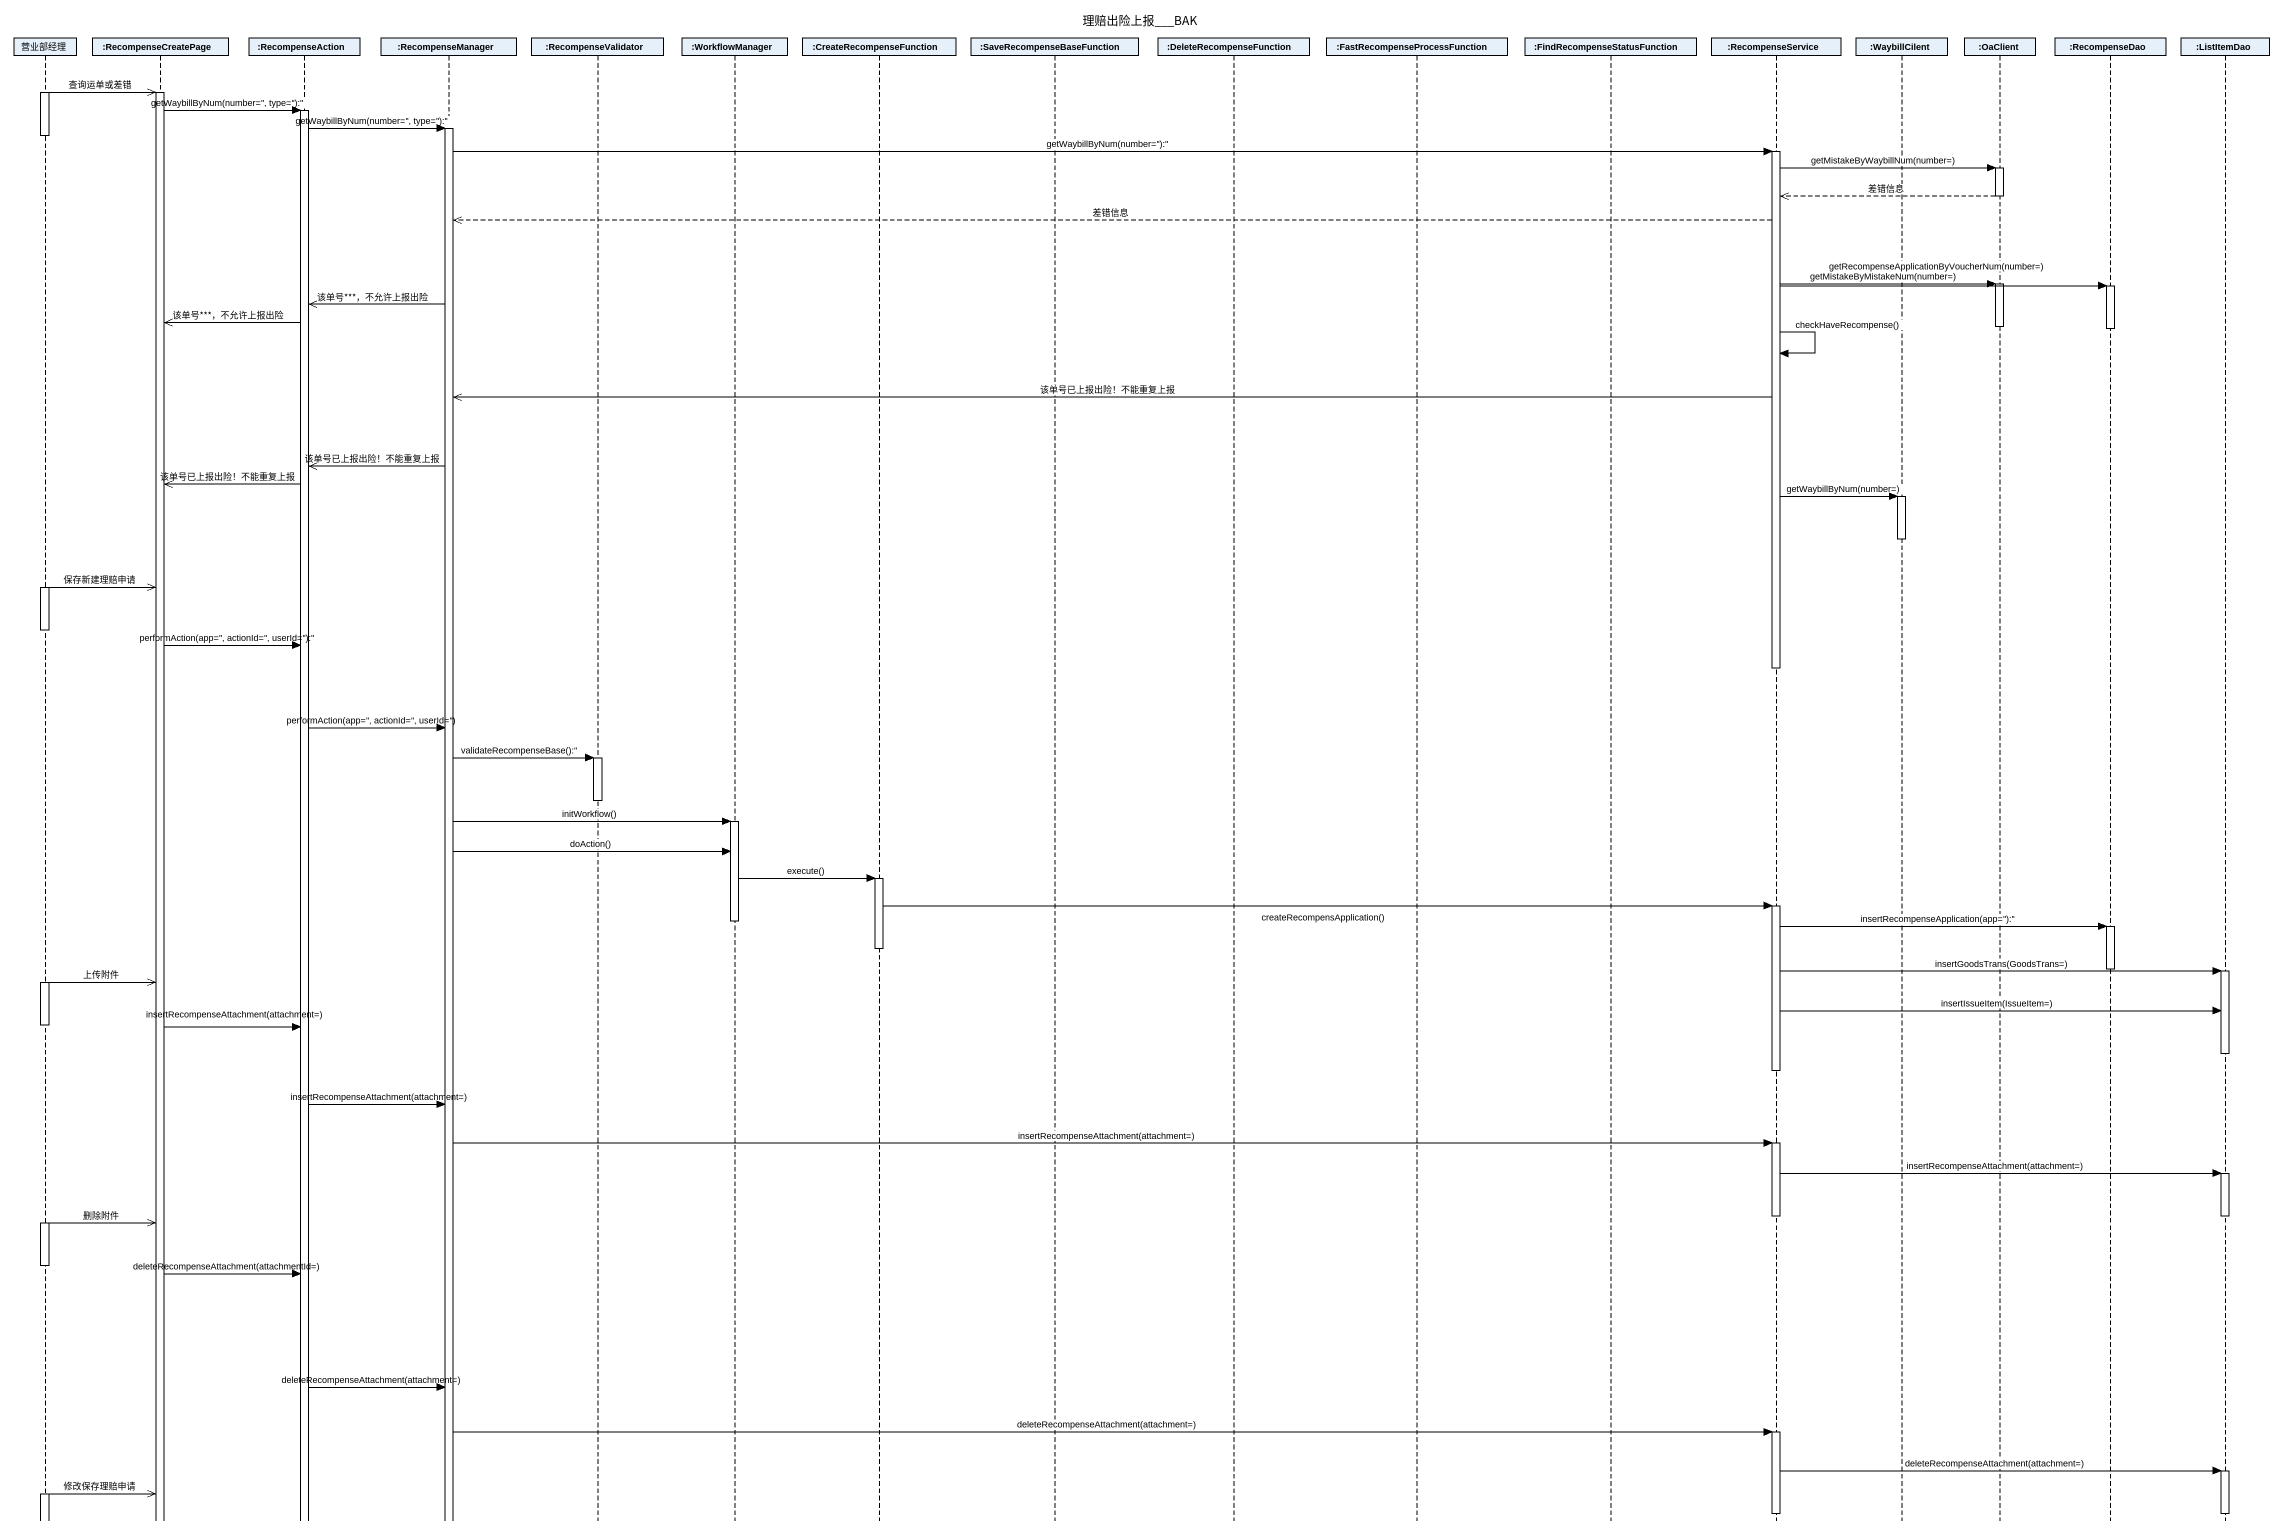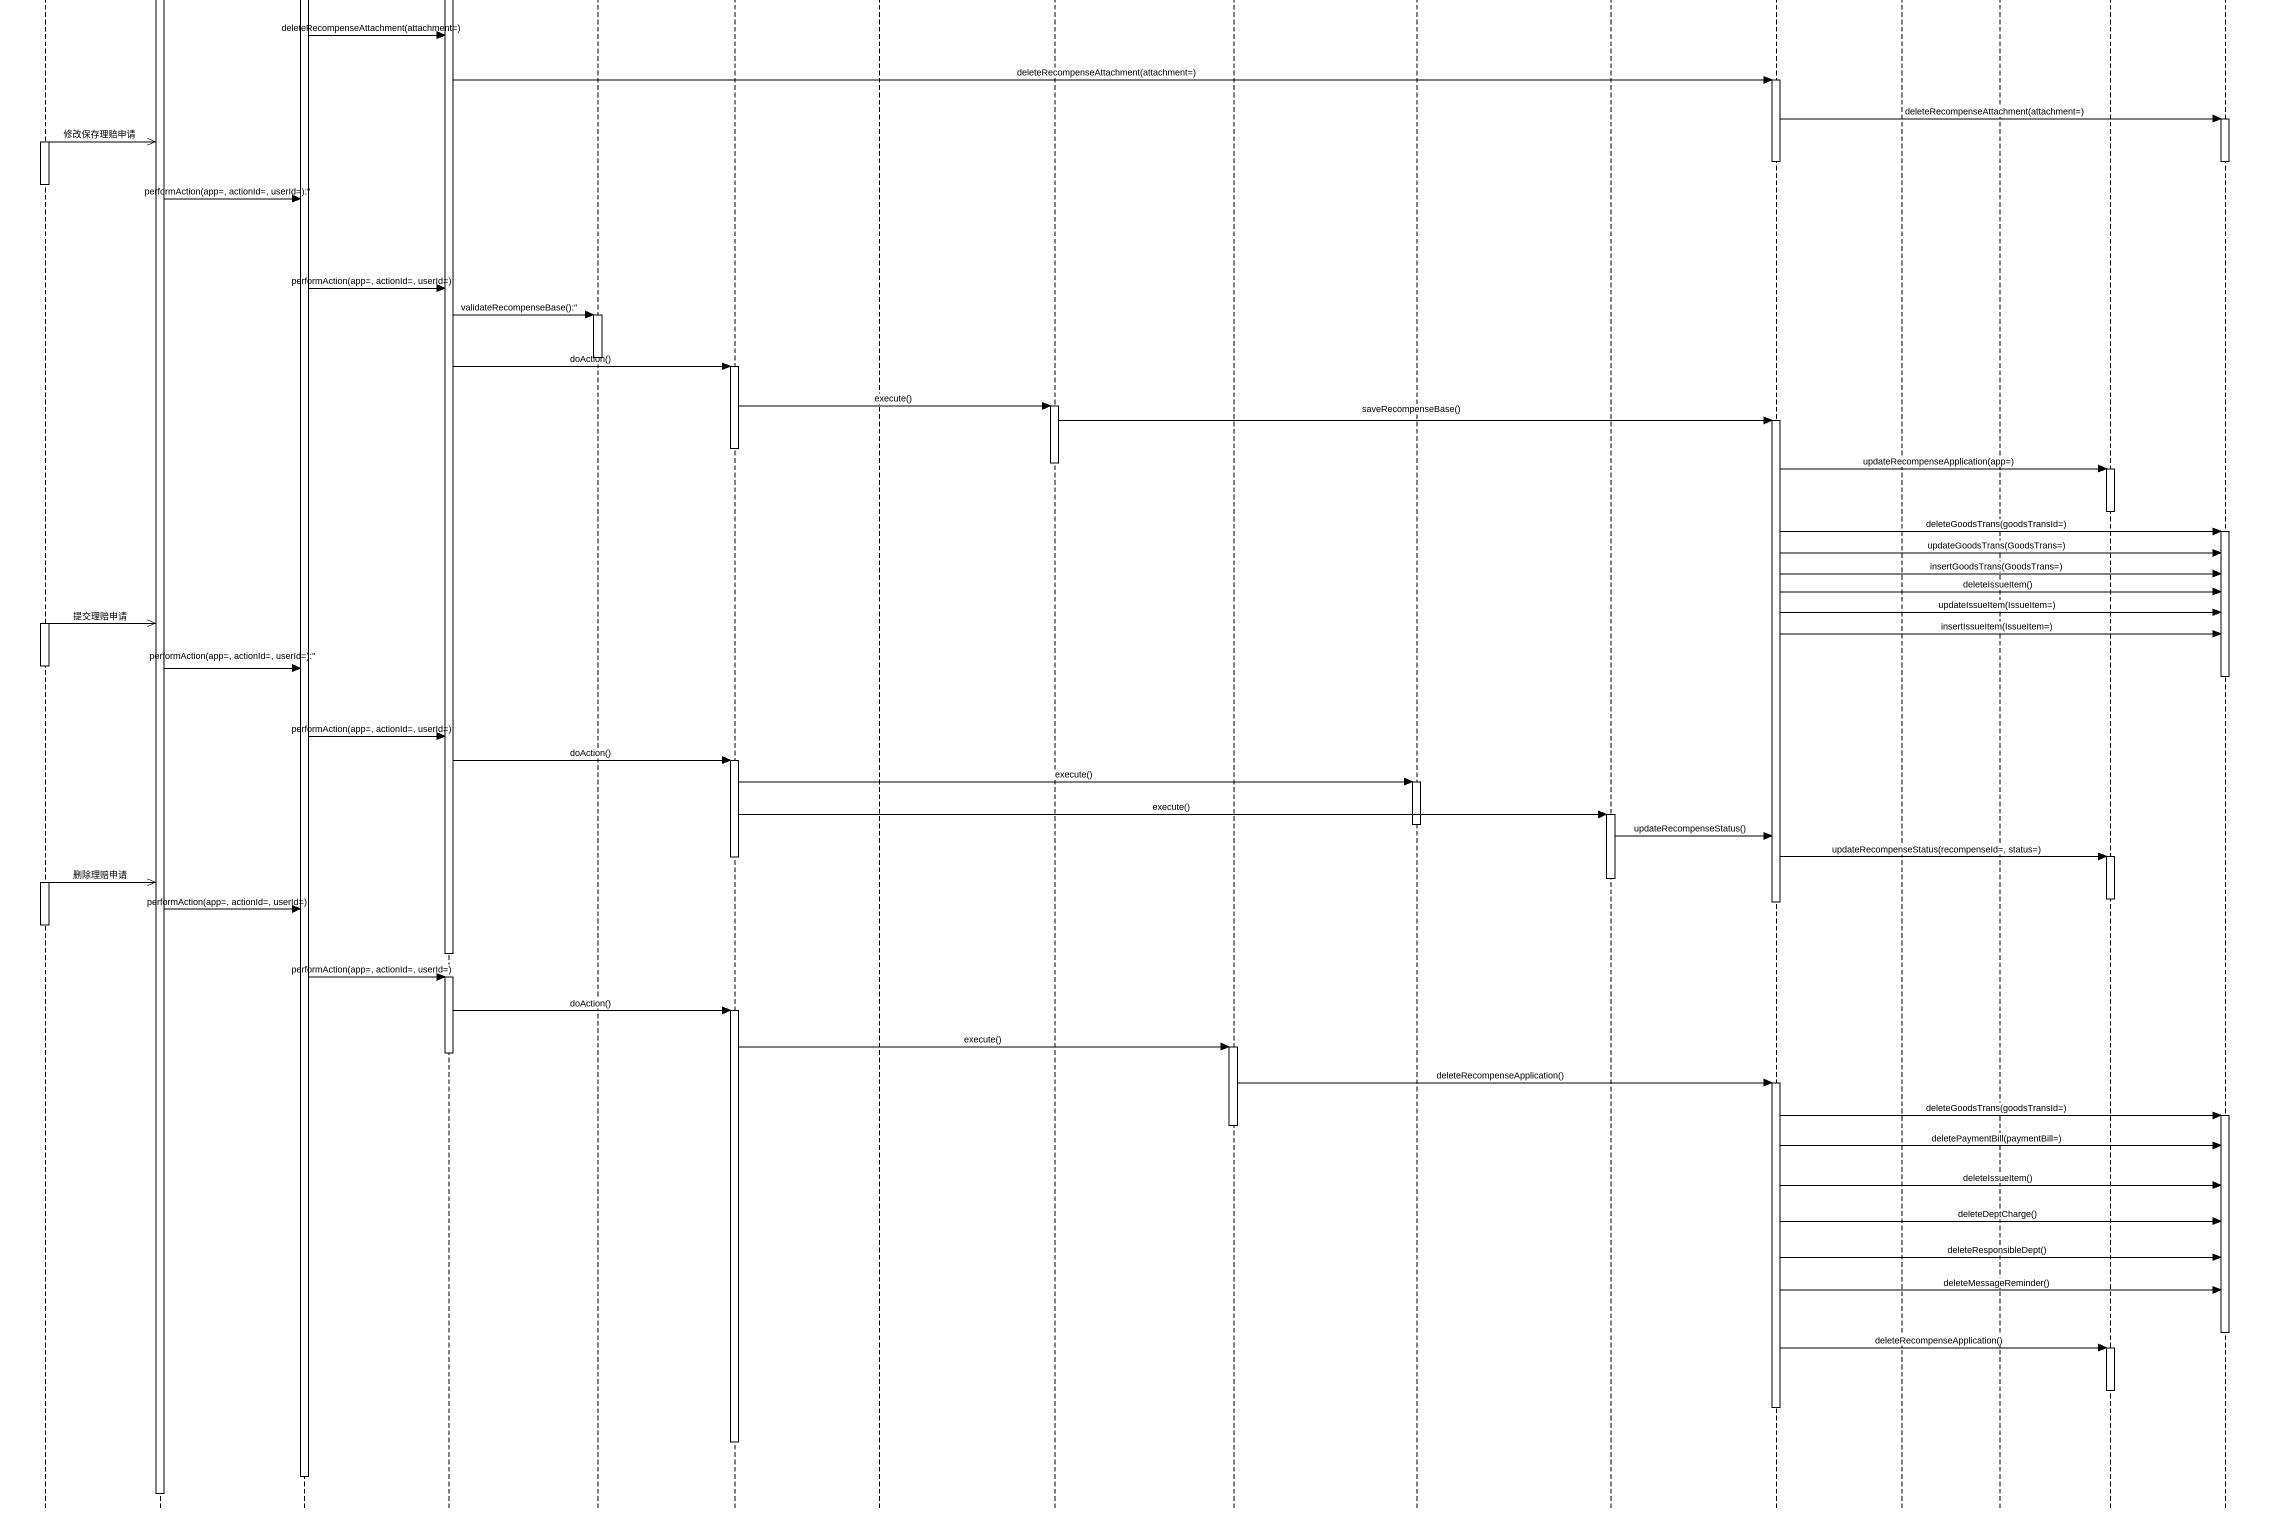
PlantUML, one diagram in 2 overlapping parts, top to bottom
@startuml
title 理赔出险上报___BAK
hide footbox
participant 营业部经理
participant ":RecompenseCreatePage" as RecompenseCreatePage
participant ":RecompenseAction" as RecompenseAction
participant ":RecompenseManager" as RecompenseManager
participant ":RecompenseValidator" as RecompenseValidator
participant ":WorkflowManager" as WorkflowManager
participant ":CreateRecompenseFunction" as CreateRecompenseFunction
participant ":SaveRecompenseBaseFunction" as SaveRecompenseBaseFunction
participant ":DeleteRecompenseFunction" as DeleteRecompenseFunction
participant ":FastRecompenseProcessFunction" as FastRecompenseProcessFunctio
participant ":FindRecompenseStatusFunction" as FindRecompenseStatusFunction
participant ":RecompenseService" as RecompenseService
participant ":WaybillCilent" as WaybillCilent
participant ":OaClient" as OaClient
participant ":RecompenseDao" as RecompenseDao
participant ":ListItemDao" as ListItemDao

activate 营业部经理
营业部经理 ->> RecompenseCreatePage : 查询运单或差错
activate RecompenseCreatePage
RecompenseCreatePage -> RecompenseAction : getWaybillByNum(number='', type=''):''
activate RecompenseAction
RecompenseAction -> RecompenseManager : getWaybillByNum(number='', type=''):''
activate RecompenseManager
deactivate 营业部经理
RecompenseManager -> RecompenseService : getWaybillByNum(number=''):''
activate RecompenseService
RecompenseService -> OaClient : getMistakeByWaybillNum(number=)
activate OaClient
OaClient -->> RecompenseService : 差错信息
deactivate OaClient
RecompenseService -->> RecompenseManager : 差错信息
RecompenseService -> OaClient : getMistakeByMistakeNum(number=)
activate OaClient
RecompenseService -> RecompenseDao : getRecompenseApplicationByVoucherNum(number=)
activate RecompenseDao
RecompenseManager ->> RecompenseAction : 该单号***，不允许上报出险
RecompenseAction ->> RecompenseCreatePage : 该单号***，不允许上报出险
deactivate OaClient
deactivate RecompenseDao
RecompenseService -> RecompenseService : checkHaveRecompense()
RecompenseService ->> RecompenseManager : 该单号已上报出险！不能重复上报
RecompenseManager ->> RecompenseAction : 该单号已上报出险！不能重复上报
RecompenseAction ->> RecompenseCreatePage : 该单号已上报出险！不能重复上报
RecompenseService -> WaybillCilent : getWaybillByNum(number=)
activate WaybillCilent
deactivate WaybillCilent
activate 营业部经理
营业部经理 ->> RecompenseCreatePage : 保存新建理赔申请
deactivate 营业部经理
RecompenseCreatePage -> RecompenseAction : performAction(app='', actionId='', userId=''):''
deactivate RecompenseService
RecompenseAction -> RecompenseManager : performAction(app='', actionId='', userId='')
RecompenseManager -> RecompenseValidator : validateRecompenseBase():''
activate RecompenseValidator
deactivate RecompenseValidator
RecompenseManager -> WorkflowManager : initWorkflow()
activate WorkflowManager
RecompenseManager -> WorkflowManager : doAction()
WorkflowManager -> CreateRecompenseFunction : execute()
activate CreateRecompenseFunction
CreateRecompenseFunction -> RecompenseService : createRecompensApplication()
activate RecompenseService
deactivate WorkflowManager
RecompenseService -> RecompenseDao : insertRecompenseApplication(app=''):''
activate RecompenseDao
deactivate CreateRecompenseFunction
deactivate RecompenseDao
RecompenseService -> ListItemDao : insertGoodsTrans(GoodsTrans=)
activate ListItemDao
activate 营业部经理
营业部经理 ->> RecompenseCreatePage : 上传附件
RecompenseService -> ListItemDao : insertIssueItem(IssueItem=)
deactivate 营业部经理
RecompenseCreatePage -> RecompenseAction : insertRecompenseAttachment(attachment=)
deactivate ListItemDao
deactivate RecompenseService
RecompenseAction -> RecompenseManager : insertRecompenseAttachment(attachment=)
RecompenseManager -> RecompenseService : insertRecompenseAttachment(attachment=)
activate RecompenseService
RecompenseService -> ListItemDao : insertRecompenseAttachment(attachment=)
activate ListItemDao
deactivate RecompenseService
deactivate ListItemDao
activate 营业部经理
营业部经理 ->> RecompenseCreatePage : 删除附件
deactivate 营业部经理
RecompenseCreatePage -> RecompenseAction : deleteRecompenseAttachment(attachmentId=)
RecompenseAction -> RecompenseManager : deleteRecompenseAttachment(attachment=)
RecompenseManager -> RecompenseService : deleteRecompenseAttachment(attachment=)
activate RecompenseService
RecompenseService -> ListItemDao : deleteRecompenseAttachment(attachment=)
activate ListItemDao
activate 营业部经理
营业部经理 ->> RecompenseCreatePage : 修改保存理赔申请
deactivate RecompenseService
deactivate ListItemDao
deactivate 营业部经理
RecompenseCreatePage -> RecompenseAction : performAction(app=, actionId=, userId=):''
RecompenseAction -> RecompenseManager : performAction(app=, actionId=, userId=)
RecompenseManager -> RecompenseValidator : validateRecompenseBase():''
activate RecompenseValidator
deactivate RecompenseValidator
RecompenseManager -> WorkflowManager : doAction()
activate WorkflowManager
WorkflowManager -> SaveRecompenseBaseFunction : execute()
activate SaveRecompenseBaseFunction
SaveRecompenseBaseFunction -> RecompenseService : saveRecompenseBase()
activate RecompenseService
deactivate WorkflowManager
deactivate SaveRecompenseBaseFunction
RecompenseService -> RecompenseDao : updateRecompenseApplication(app=)
activate RecompenseDao
deactivate RecompenseDao
RecompenseService -> ListItemDao : deleteGoodsTrans(goodsTransId=)
activate ListItemDao
RecompenseService -> ListItemDao : updateGoodsTrans(GoodsTrans=)
RecompenseService -> ListItemDao : insertGoodsTrans(GoodsTrans=)
RecompenseService -> ListItemDao : deleteIssueItem()
RecompenseService -> ListItemDao : updateIssueItem(IssueItem=)
activate 营业部经理
营业部经理 ->> RecompenseCreatePage : 提交理赔申请
RecompenseService -> ListItemDao : insertIssueItem(IssueItem=)
deactivate 营业部经理
RecompenseCreatePage -> RecompenseAction : performAction(app=, actionId=, userId=):''
deactivate ListItemDao
RecompenseAction -> RecompenseManager : performAction(app=, actionId=, userId=)
RecompenseManager -> WorkflowManager : doAction()
activate WorkflowManager
WorkflowManager -> FastRecompenseProcessFunctio : execute()
activate FastRecompenseProcessFunctio
WorkflowManager -> FindRecompenseStatusFunction : execute()
activate FindRecompenseStatusFunction
deactivate FastRecompenseProcessFunctio
FindRecompenseStatusFunction -> RecompenseService : updateRecompenseStatus()
RecompenseService -> RecompenseDao : updateRecompenseStatus(recompenseId=, status=)
activate RecompenseDao
deactivate WorkflowManager
deactivate FindRecompenseStatusFunction
activate 营业部经理
营业部经理 ->> RecompenseCreatePage : 删除理赔申请
deactivate RecompenseDao
deactivate RecompenseService
RecompenseCreatePage -> RecompenseAction : performAction(app=, actionId=, userId=)
deactivate 营业部经理
deactivate RecompenseManager
RecompenseAction -> RecompenseManager : performAction(app=, actionId=, userId=)
activate RecompenseManager
RecompenseManager -> WorkflowManager : doAction()
activate WorkflowManager
WorkflowManager -> DeleteRecompenseFunction : execute()
activate DeleteRecompenseFunction
deactivate RecompenseManager
DeleteRecompenseFunction -> RecompenseService : deleteRecompenseApplication()
activate RecompenseService
RecompenseService -> ListItemDao : deleteGoodsTrans(goodsTransId=)
activate ListItemDao
deactivate DeleteRecompenseFunction
RecompenseService -> ListItemDao : deletePaymentBill(paymentBill=)
RecompenseService -> ListItemDao : deleteIssueItem()
RecompenseService -> ListItemDao : deleteDeptCharge()
RecompenseService -> ListItemDao : deleteResponsibleDept()
RecompenseService -> ListItemDao : deleteMessageReminder()
deactivate ListItemDao
RecompenseService -> RecompenseDao : deleteRecompenseApplication()
activate RecompenseDao
deactivate RecompenseDao
deactivate RecompenseService
deactivate WorkflowManager
deactivate RecompenseAction
deactivate RecompenseCreatePage
@enduml
